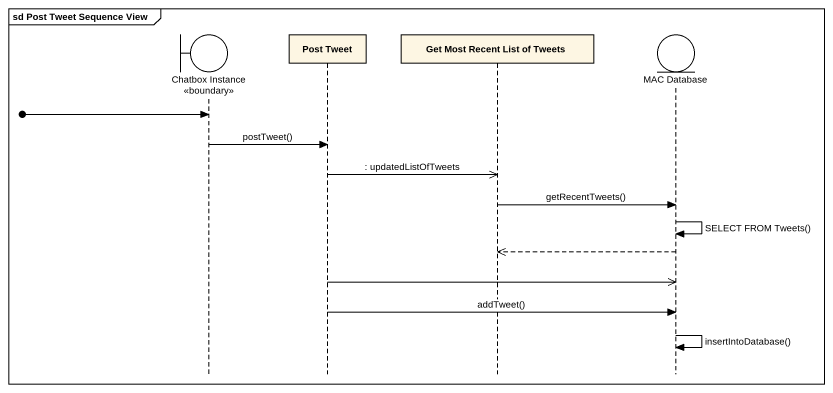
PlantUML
@startuml
mainframe sd Post Tweet Sequence View
hide footbox
boundary "Chatbox Instance <<boundary>>" as Chatbox_Instance_boundary
participant "Post Tweet" as Post_Tweet
participant "Get Most Recent List of Tweets" as Get_Most_Recent_List_of
entity "MAC Database" as MAC_Database

[o-> Chatbox_Instance_boundary
Chatbox_Instance_boundary -> Post_Tweet : postTweet()
Post_Tweet ->> Get_Most_Recent_List_of : : updatedListOfTweets
Get_Most_Recent_List_of -> MAC_Database : getRecentTweets()
MAC_Database -> MAC_Database : SELECT FROM Tweets()
MAC_Database -->> Get_Most_Recent_List_of
Post_Tweet ->> MAC_Database
Post_Tweet -> MAC_Database : addTweet()
MAC_Database -> MAC_Database : insertIntoDatabase()
@enduml
